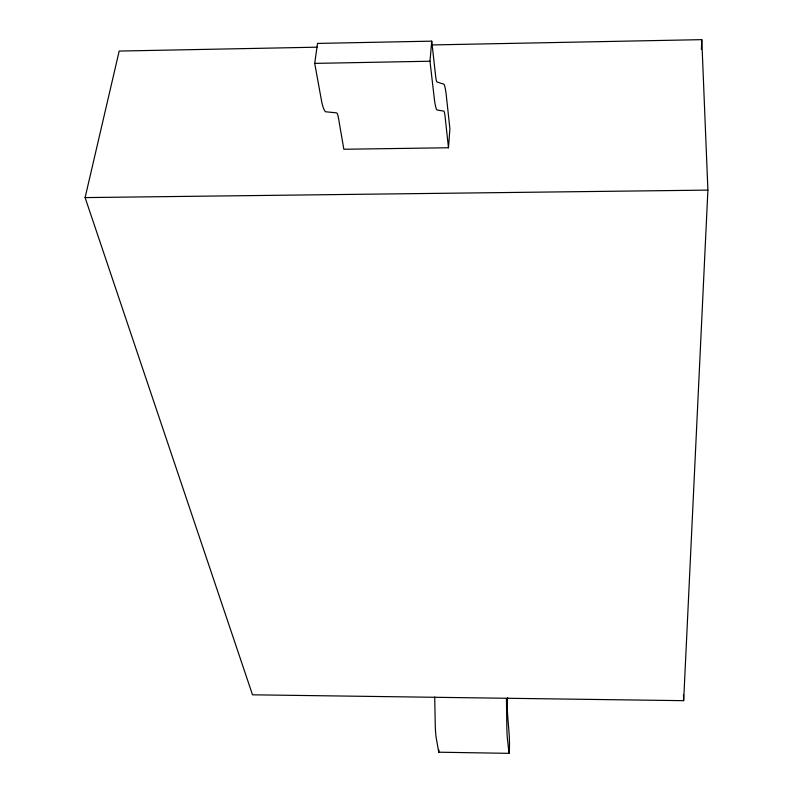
<?xml version="1.0" encoding="UTF-8"?>
<svg xmlns="http://www.w3.org/2000/svg" width="793" height="793" viewBox="0 0 793 793"><rect width="100%" height="100%" fill="white"/><g stroke="black" fill="none" stroke-linecap="round" stroke-linejoin="round"><path stroke-width="1.19" d="M434.713 696.978L435.248 725.119A29.965 2.885 -89.2 0 0 436.061 736.994L438.747 752.2L509.047 753.35C510.9 734.724 506.122 716.327 507.609 697.632M701.389 49.543L701.785 39.65L432.135 44.933M317.101 47.184L119.188 51.059L85.099 197.596L252.511 694.807L683.665 700.675L707.901 190.112L701.785 39.65M438.747 752.2L438.896 749.9M448.481 147.756L449.899 128.803L446.072 93.455A45.479 4.272 89.1 0 0 443.911 84.197L437.102 82.026A19.458 1.883 88.9 0 1 435.615 75.87L431.729 41.147L317.517 43.407L314.712 63.39L321.799 102.307A47.213 7.286 88.4 0 0 325.566 111.763L336.391 112.844A18.536 2.775 88.7 0 1 338.552 118.435L343.845 149.262L448.481 147.756L445.101 116.74A18.636 1.755 89.1 0 0 443.733 111.109L436.903 109.949A47.481 4.589 88.9 0 1 434.514 100.414L429.984 61.23L431.729 41.147M314.712 63.39L429.984 61.23M85.099 197.596L707.901 190.112M509.047 753.35L507.342 738.105A30.075 1.814 -89.6 0 1 506.806 726.19L506.44 698.683M683.507 694.519L683.665 700.675"/></g></svg>
